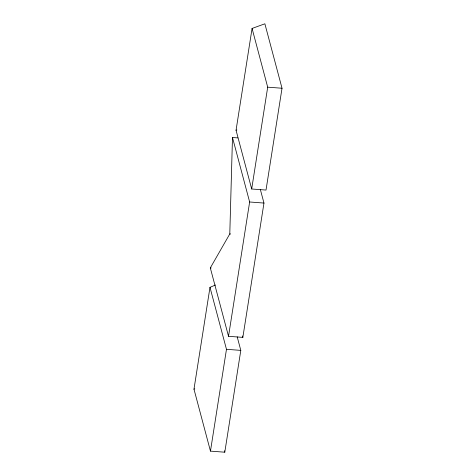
<?xml version="1.0" encoding="UTF-8"?>
<svg xmlns="http://www.w3.org/2000/svg" width="476" height="476" viewBox="0 0 476 476"><rect width="100%" height="100%" fill="white"/><g stroke="black" fill="none" stroke-linecap="round" stroke-linejoin="round"><path stroke-width="0.71" d="M260.342 189.448L263.966 203.062L242.843 337.377L228.522 336.312L210.315 267.899L229.789 233.942L232.484 137.516L237.857 137.915M237.197 336.835L240.802 350.378L224.791 452.2L210.463 451.129L193.976 389.172L209.987 287.343L215.503 284.993M236.048 130.234L252.072 28.447L264.876 23.8L282.024 88.239L266.013 190.061L251.685 188.99L236.048 130.234L236.852 129.942M210.463 451.129L226.475 349.307L209.987 287.343M228.522 336.312L249.638 201.991L232.484 137.516M251.685 188.99L267.696 87.173L252.072 28.447M193.976 389.172L194.767 388.832M267.696 87.173L282.024 88.239M249.638 201.991L263.966 203.062M229.789 233.942L230.681 234.008M210.315 267.899L211.213 267.964M226.475 349.307L240.802 350.378M242.468 335.955L242.843 337.377M224.41 450.772L224.791 452.2"/></g></svg>
